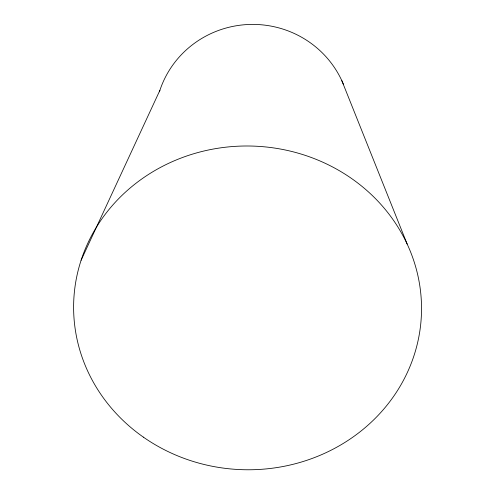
<?xml version="1.0" encoding="UTF-8"?>
<svg xmlns="http://www.w3.org/2000/svg" width="494" height="494" viewBox="0 0 494 494"><rect width="100%" height="100%" fill="white"/><g stroke="black" fill="none" stroke-linecap="round" stroke-linejoin="round"><path stroke-width="0.74" d="M81.096 260.264L159.877 90.359M341.842 80.689L407.167 244.061M159.408 91.804A97.732 95.638 1.6 0 1 248.568 24.49A97.732 95.638 1.6 0 1 343.373 84.19M143.359 437.122A173.974 161.884 1.6 0 0 420.308 327.701A173.974 161.884 1.6 0 0 179.044 158.827A173.974 161.884 1.6 0 0 143.359 437.122"/></g></svg>
